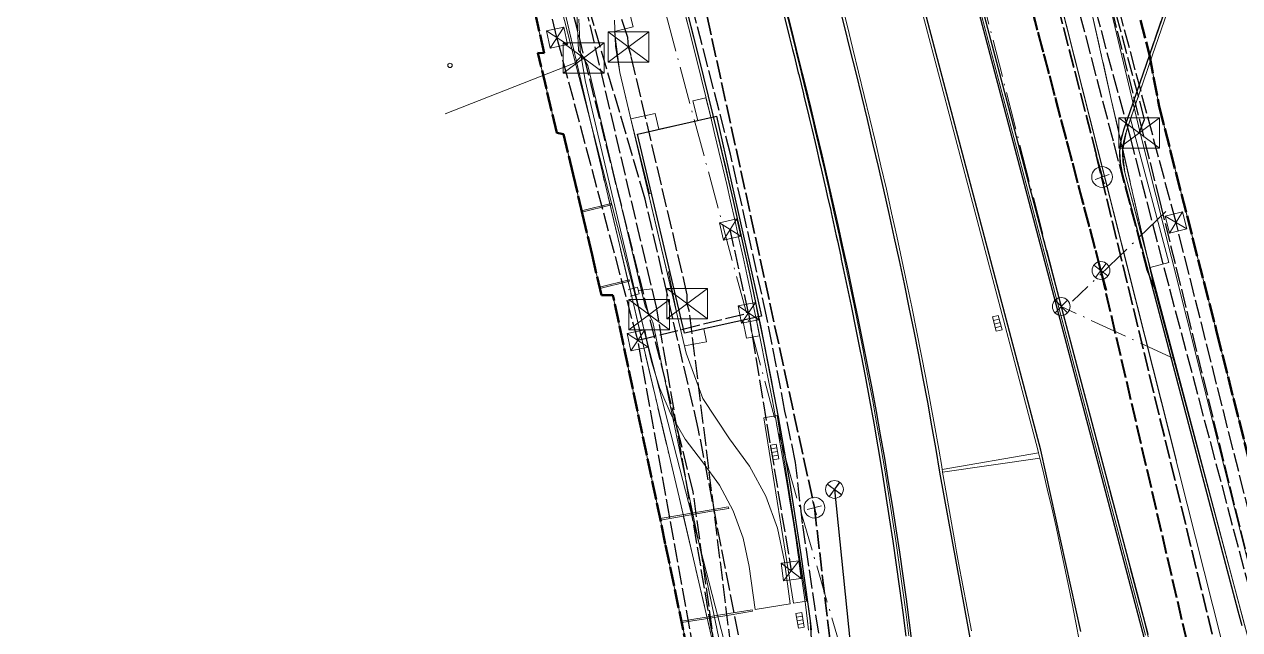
# Model space of a CAD drawing. Header units: metres. Extents: x 105014 to 106600, y 111320 to 118425.
# Drawn here: x 105344.3 to 105426.3, y 112615.3 to 112656.1 of the extents above; entities that cross this region are included whole.
import ezdxf

# ---------------------------------------------------------------- set-up
doc = ezdxf.new("R2010")
doc.units = ezdxf.units.M
doc.linetypes.add('DASHDOT', pattern=[3.556, 2.54, -0.508, 0, -0.508])
doc.linetypes.add('DASHED', pattern=[1.524, 1.27, -0.254])
for name, color, linetype, lineweight in [('00-BASE-LIMITE', 7, 'DASHED', 50), ('00-BASE-UE', 42, 'DASHED', 25), ('10-PAV-CALZADA-BRT', 12, 'CONTINUOUS', 30), ('10-PAV-CALZADA-MIXTA', 8, 'CONTINUOUS', 30), ('10-PAV-CICLORUTA', 76, 'CONTINUOUS', 18), ('10-PAV-PARADERO', 30, 'CONTINUOUS', 30), ('10-PAV-SARDINEL', 252, 'CONTINUOUS', 13), ('20-EP-ZONA-DURA', 253, 'CONTINUOUS', 13), ('20-EP-ZONA-VERDE', 84, 'CONTINUOUS', 13), ('30-RED-ENEL-NODOS', 11, 'CONTINUOUS', 13), ('30-RED-ENEL-PROY', 1, 'DASHED', 25), ('30-RED-ETB-CAMARA', 151, 'CONTINUOUS', 13), ('30-RED-ETB-EXIST', 145, 'CONTINUOUS', 13), ('30-RED-ETB-PROY', 5, 'DASHED', 25), ('30-RED-MOVISTAR-PROY', 4, 'DASHED', 25), ('30-RED-VANTI-EXIST', 52, 'CONTINUOUS', 13), ('30-RED-VANTI-PROY', 2, 'DASHED', 25), ('30-RED-VANTI-RETIRO', 8, 'DASHDOT', 13), ('35-RH-ACUE-DOMICILIARIA', 152, 'CONTINUOUS', 9), ('35-RH-ACUE-MENOR-EXIST', 151, 'CONTINUOUS', 13), ('35-RH-ACUE-MENOR-PROY', 5, 'DASHED', 25), ('35-RH-PLUV-COLECTOR', 96, 'CONTINUOUS', 30), ('35-RH-PLUV-INTERCEPTOR', 3, 'DASHED', 40), ('35-RH-PLUV-NODOS', 94, 'CONTINUOUS', 13), ('35-RH-PLUV-RETIRO', 8, 'DASHDOT', 13), ('35-RH-SUDS-ZONAS', 92, 'CONTINUOUS', 20), ('36-RH-SAN-COLECTOR-PROY', 6, 'DASHED', 35), ('36-RH-SAN-POZOS', 216, 'CONTINUOUS', 13)]:
    doc.layers.add(name, color=color, linetype=linetype, lineweight=lineweight)

# ---------------------------------------------------------------- blocks, each defined once
blk = doc.blocks.new('CAM_ETB_T_13')
for p, q in [((-1.375, -1.025), (1.375, 1.025)), ((-1.375, 1.025), (1.375, -1.025))]:
    blk.add_line(p, q)
blk.add_lwpolyline([(-1.375, -1.025), (1.375, -1.025), (1.375, 1.025), (-1.375, 1.025)], close=True)
blk = doc.blocks.new('CAJA_ENEL')
for p, q in [((-0.6, -0.6), (0.6, 0.6)), ((-0.6, 0.6), (0.6, -0.6))]:
    blk.add_line(p, q)
blk.add_lwpolyline([(-0.6, -0.6), (0.6, -0.6), (0.6, 0.6), (-0.6, 0.6)], close=True)
blk = doc.blocks.new('POSTE')
blk.add_circle((0, 0), 0.15)
blk = doc.blocks.new('POZO_SAN')
for p, q in [((-0.5, 0), (0.5, 0)), ((0, -0.5), (0, 0.5))]:
    blk.add_line(p, q)
blk.add_circle((0, 0), 0.7)
blk = doc.blocks.new('POZO_PLUV')
for p, q in [((-0.42, -0.42), (0.42, 0.42)), ((-0.42, 0.42), (0.42, -0.42))]:
    blk.add_line(p, q)
blk.add_circle((0, 0), 0.6)
blk = doc.blocks.new('SUMIDERO')
for p, q in [((-0.25, -0.2), (-0.25, 0.2)), ((0, -0.2), (0, 0.2)), ((0.25, -0.2), (0.25, 0.2))]:
    blk.add_line(p, q)
blk.add_lwpolyline([(-0.5, -0.2), (0.5, -0.2), (0.5, 0.2), (-0.5, 0.2)], close=True)

msp = doc.modelspace()

# ---------------------------------------------------------------- linework, layer by layer
at = {"layer": '00-BASE-LIMITE'}
for points in [[(105389.3899, 112612.2663), (105387.5629, 112621.0677), (105384.0273, 112637.8435), (105383.2527, 112637.8425), (105382.6141, 112640.5563), (105381.9753, 112643.2701), (105381.3365, 112645.9839), (105380.6979, 112648.6979), (105380.2445, 112648.7891), (105378.9579, 112654.1815), (105379.3935, 112654.1655), (105378.6749, 112657.2939), (105378.3051, 112657.5087), (105375.7149, 112658.1669), (105373.1335, 112675.3383), (105372.7837, 112677.4355), (105372.3287, 112677.5565), (105368.7619, 112699.3103), (105354.4515, 112753.3585)], [(105402.0385, 112725.0969), (105406.1547, 112708.9561), (105408.5047, 112699.7427), (105412.3437, 112684.6247), (105413.5307, 112680.0041), (105420.2405, 112654.0493), (105420.8913, 112650.5647), (105424.7949, 112635.2853), (105427.3641, 112625.1033), (105428.6407, 112619.9861), (105431.3021, 112609.3937)]]:
    msp.add_lwpolyline(points, dxfattribs=at)
at = {"layer": '00-BASE-UE'}
for points in [[(105389.3899, 112612.2663), (105387.5629, 112621.0677), (105384.0273, 112637.8435), (105383.2527, 112637.8425), (105382.6141, 112640.5563), (105381.9753, 112643.2701), (105381.3365, 112645.9839), (105380.6979, 112648.6979), (105380.2445, 112648.7891), (105378.9579, 112654.1815), (105379.3935, 112654.1655), (105378.6749, 112657.2939), (105378.3051, 112657.5087), (105375.7149, 112658.1669), (105373.1335, 112675.3383), (105372.7837, 112677.4355), (105372.3287, 112677.5565), (105368.7619, 112699.3103), (105357.0915, 112743.3877)], [(105402.0385, 112725.0969), (105406.1547, 112708.9561), (105408.5047, 112699.7427), (105412.3437, 112684.6247), (105413.5307, 112680.0041), (105414.3527, 112679.5505), (105419.0987, 112676.9315), (105416.3431, 112672.1703), (105415.4249, 112672.6771), (105418.1527, 112662.1255), (105422.5047, 112660.6275), (105420.2407, 112654.0493), (105420.8913, 112650.5647), (105424.7949, 112635.2853), (105427.3641, 112625.1033), (105428.6407, 112619.9861), (105431.3021, 112609.3937)]]:
    msp.add_lwpolyline(points, dxfattribs=at)
at = {"layer": '10-PAV-CALZADA-BRT'}
for points in [[(105369.4269, 112805.6577), (105420.4073, 112612.7045)], [(105415.596, 112615.1337), (105412.9105, 112627.3773), (105366.4429, 112803.2507)], [(105399.2377, 112657.5671), (105399.6341, 112655.9919), (105400.0267, 112654.4155), (105400.4151, 112652.8383), (105400.7993, 112651.2599), (105401.1787, 112649.6805), (105401.5531, 112648.0997), (105401.9221, 112646.5179), (105402.2855, 112644.9345), (105402.6429, 112643.3499), (105402.9941, 112641.7639), (105403.3387, 112640.1765), (105403.6763, 112638.5875), (105404.0067, 112636.9971), (105404.3295, 112635.4051), (105404.6445, 112633.8115), (105404.9511, 112632.2163), (105405.2493, 112630.6195), (105405.5385, 112629.0209), (105405.8187, 112627.4209), (105406.0755, 112625.9003), (105408.3276, 112613.6162)], [(105404.2533, 112614.1269), (105404.0471, 112615.7209), (105403.8333, 112617.3135), (105403.6113, 112618.9041), (105403.3809, 112620.4927), (105403.1419, 112622.0795), (105402.8937, 112623.6641), (105402.6363, 112625.2467), (105402.3693, 112626.8277), (105402.0927, 112628.4075), (105401.8069, 112629.9867), (105401.5123, 112631.5647), (105401.2091, 112633.1417), (105400.8977, 112634.7181), (105400.5781, 112636.2933), (105400.2511, 112637.8679), (105399.9167, 112639.4415), (105399.5753, 112641.0145), (105399.2273, 112642.5865), (105398.8727, 112644.1579), (105398.5123, 112645.7287), (105398.1459, 112647.2989), (105397.7741, 112648.8683), (105397.3973, 112650.4373), (105397.0155, 112652.0059), (105396.6293, 112653.5741), (105396.2389, 112655.1421), (105395.8445, 112656.7095)]]:
    msp.add_lwpolyline(points, dxfattribs=at)
at = {"layer": '10-PAV-CALZADA-MIXTA'}
for points in [[(105420.1563, 112614.9473), (105389.7224, 112729.9788)], [(105397.4443, 112614.2285), (105397.3625, 112615.8631), (105396.7353, 112620.3368), (105396.0067, 112624.9854), (105395.1957, 112629.6183), (105394.2339, 112634.6085), (105393.2795, 112639.1847), (105392.1589, 112644.2203), (105391.1077, 112648.7019), (105389.8537, 112653.8285), (105388.7745, 112658.0989), (105387.3907, 112663.4467), (105386.5473, 112666.6551), (105384.8423, 112673.0919), (105374.5137, 112711.9853)], [(105422.5047, 112660.6275), (105420.2406, 112654.0493), (105418.4937, 112648.9739), (105418.3058, 112648.2612), (105418.2247, 112647.5287), (105418.2522, 112646.7922), (105418.3877, 112646.0677), (105426.1985, 112616.5457), (105426.4627, 112615.5467)], [(105395.5675, 112656.7401), (105395.7618, 112655.9663), (105395.9274, 112655.303), (105396.1516, 112654.4013), (105396.2486, 112654.009), (105396.5374, 112652.8351), (105396.567, 112652.7143), (105396.8823, 112651.4189), (105396.9188, 112651.2681), (105397.1944, 112650.1226), (105397.2956, 112649.6998), (105397.4648, 112648.9877), (105397.6675, 112648.1304), (105397.7328, 112647.8523), (105397.9978, 112646.7161), (105398.0341, 112646.5596), (105398.2596, 112645.5791), (105398.3949, 112644.9876), (105398.4924, 112644.5576), (105398.7227, 112643.5357), (105398.7499, 112643.4144), (105399.0986, 112641.8396), (105399.175, 112641.4897), (105399.3974, 112640.466), (105399.441, 112640.2634), (105399.7757, 112638.6855), (105400.1045, 112637.1066), (105400.4251, 112635.5258), (105400.7379, 112633.9436), (105400.7717, 112633.7698), (105401.0425, 112632.3596), (105401.3381, 112630.7741), (105401.6253, 112629.1871), (105401.9037, 112627.5983), (105402.1723, 112626.0079), (105402.4315, 112624.4159), (105402.6811, 112622.8225), (105402.9217, 112621.2277), (105403.1533, 112619.6315), (105403.3763, 112618.0341), (105403.5913, 112616.4355), (105403.7981, 112614.8359)]]:
    msp.add_lwpolyline(points, dxfattribs=at)
at = {"layer": '10-PAV-CICLORUTA'}
msp.add_lwpolyline([(105384.1252, 112656.3961), (105384.1938, 112654.6182), (105384.4907, 112652.8641), (105388.9705, 112633.9135), (105390.0885, 112630.8546), (105391.8923, 112628.1429), (105393.2536, 112626.2921), (105394.3394, 112624.2674), (105395.128, 112622.1095), (105395.6033, 112619.8615), (105395.9959, 112617.0171), (105393.6265, 112616.6371), (105393.2259, 112619.5325), (105392.8209, 112621.4476), (105392.1491, 112623.2857), (105391.224, 112625.0104), (105390.0643, 112626.5869), (105388.9114, 112628.116), (105387.9471, 112629.7704), (105387.1847, 112631.5271), (105386.6349, 112633.3613), (105382.1551, 112652.3121), (105381.8066, 112654.3714), (105381.726, 112656.4586)], dxfattribs=at)
at = {"layer": '10-PAV-PARADERO'}
msp.add_lwpolyline([(105385.6771, 112648.6985), (105391.0202, 112649.9041), (105394.0641, 112636.4274), (105388.8538, 112635.2615), (105385.6771, 112648.6985)], close=True, dxfattribs=at)
at = {"layer": '10-PAV-SARDINEL'}
for points in [[(105420.4073, 112612.7045), (105369.4313, 112805.6409)], [(105389.5291, 112729.9276), (105419.963, 112614.8961)], [(105419.963, 112614.8961), (105389.5291, 112729.9276)], [(105389.7224, 112729.9788), (105420.1563, 112614.9473)], [(105426.4627, 112615.5467), (105426.1985, 112616.5457), (105418.3877, 112646.0677), (105418.3411, 112646.2588), (105418.3021, 112646.4516), (105418.2708, 112646.6458), (105418.247, 112646.8411), (105418.231, 112647.0371), (105418.2227, 112647.2337), (105418.2221, 112647.4304), (105418.2293, 112647.6269), (105418.2442, 112647.8231), (105418.2668, 112648.0185), (105418.2971, 112648.2128), (105418.3349, 112648.4059), (105418.3804, 112648.5972), (105418.4333, 112648.7867), (105418.4937, 112648.9739), (105420.2406, 112654.0493), (105422.5047, 112660.6275)], [(105422.6938, 112660.5624), (105420.4297, 112653.9842), (105418.6841, 112648.9125), (105418.6829, 112648.9088), (105418.625, 112648.7294), (105418.5743, 112648.548), (105418.5306, 112648.3641), (105418.4942, 112648.1788), (105418.4652, 112647.9926), (105418.4432, 112647.8028), (105418.4291, 112647.6173), (105418.4221, 112647.4262), (105418.4227, 112647.2376), (105418.4307, 112647.0491), (105418.4461, 112646.8611), (105418.4688, 112646.6739), (105418.4989, 112646.4879), (105418.5363, 112646.3027), (105418.5816, 112646.1165), (105426.3919, 112616.5969)], [(105388.7745, 112658.0989), (105389.3175, 112655.9646), (105389.8537, 112653.8285), (105390.1715, 112652.5479), (105390.4864, 112651.2666), (105390.7985, 112649.9846), (105391.1077, 112648.7019), (105391.3748, 112647.5825), (105391.639, 112646.4624), (105391.9004, 112645.3417), (105392.1589, 112644.2203), (105392.445, 112642.9627), (105392.7272, 112641.7043), (105393.0053, 112640.4449), (105393.2795, 112639.1847), (105393.5241, 112638.0419), (105393.7647, 112636.8983), (105394.0013, 112635.7538), (105394.2339, 112634.6085), (105394.4821, 112633.3624), (105394.7251, 112632.1154), (105394.963, 112630.8673), (105395.1957, 112629.6183), (105395.4062, 112628.4614), (105395.6115, 112627.3037), (105395.8117, 112626.145), (105396.0067, 112624.9854), (105396.1966, 112623.8245), (105396.3813, 112622.6627), (105396.5609, 112621.5002), (105396.7353, 112620.3368), (105396.8982, 112619.2192), (105397.0571, 112618.1011), (105397.2118, 112616.9824), (105397.3625, 112615.8631), (105397.3874, 112615.6598), (105397.408, 112615.4561), (105397.4246, 112615.2519)], [(105397.225, 112615.2384), (105397.2087, 112615.4396), (105397.1886, 112615.6376), (105397.1642, 112615.837), (105397.0137, 112616.9554), (105396.8591, 112618.0734), (105396.7003, 112619.1905), (105396.5375, 112620.3075), (105396.3632, 112621.4701), (105396.1838, 112622.6318), (105395.9992, 112623.7927), (105395.8094, 112624.9527), (105395.6145, 112626.1114), (105395.4145, 112627.2692), (105395.2093, 112628.4261), (105394.999, 112629.5821), (105394.7665, 112630.8303), (105394.5287, 112632.0775), (105394.2859, 112633.3238), (105394.0379, 112634.5691), (105393.8054, 112635.7137), (105393.5689, 112636.8575), (105393.3285, 112638.0004), (105393.084, 112639.1425), (105392.81, 112640.4021), (105392.532, 112641.6608), (105392.25, 112642.9187), (105391.964, 112644.1757), (105391.7056, 112645.2966), (105391.4443, 112646.4168), (105391.1802, 112647.5364), (105390.9133, 112648.6553), (105390.6041, 112649.9375), (105390.2922, 112651.2191), (105389.9773, 112652.5), (105389.6597, 112653.7801), (105389.1236, 112655.9156), (105388.5808, 112658.0493)], [(105403.7981, 112614.8359), (105403.5913, 112616.4355), (105403.3763, 112618.0341), (105403.1533, 112619.6315), (105402.9217, 112621.2277), (105402.6811, 112622.8225), (105402.4315, 112624.4159), (105402.1723, 112626.0079), (105401.9037, 112627.5983), (105401.6253, 112629.1871), (105401.3381, 112630.7741), (105401.0425, 112632.3596), (105400.7717, 112633.7698), (105400.7379, 112633.9436), (105400.4251, 112635.5258), (105400.1045, 112637.1066), (105399.7757, 112638.6855), (105399.441, 112640.2634), (105399.3974, 112640.466), (105399.175, 112641.4897), (105399.0986, 112641.8396), (105398.7499, 112643.4144), (105398.7227, 112643.5357), (105398.4924, 112644.5576), (105398.3949, 112644.9876), (105398.2596, 112645.5791), (105398.0341, 112646.5596), (105397.9978, 112646.7161), (105397.7328, 112647.8523), (105397.6675, 112648.1304), (105397.4648, 112648.9877), (105397.2956, 112649.6998), (105397.1944, 112650.1226), (105396.9188, 112651.2681), (105396.8823, 112651.4189), (105396.567, 112652.7143), (105396.5374, 112652.8351), (105396.2486, 112654.009), (105396.1516, 112654.4013), (105395.9274, 112655.303), (105395.7618, 112655.9663), (105395.5675, 112656.7401)], [(105403.9965, 112614.8611), (105403.7896, 112616.4617), (105403.5745, 112618.0613), (105403.3513, 112619.6597), (105403.1196, 112621.257), (105402.8788, 112622.8529), (105402.629, 112624.4475), (105402.3696, 112626.0406), (105402.1008, 112627.6322), (105401.8222, 112629.222), (105401.5348, 112630.8103), (105401.239, 112632.3968), (105400.9681, 112633.8078), (105400.9342, 112633.9821), (105400.6212, 112635.5651), (105400.3004, 112637.1469), (105399.9714, 112638.7267), (105399.6366, 112640.3052), (105399.5929, 112640.5083), (105399.3704, 112641.5323), (105399.294, 112641.8826), (105398.9452, 112643.4579), (105398.9179, 112643.5796), (105398.6875, 112644.6017), (105398.5899, 112645.032), (105398.4546, 112645.6238), (105398.229, 112646.6046), (105398.1926, 112646.7614), (105397.9276, 112647.8979), (105397.8622, 112648.1763), (105397.6594, 112649.0338), (105397.4902, 112649.7462), (105397.3889, 112650.1693), (105397.1133, 112651.315), (105397.0767, 112651.4661), (105396.7613, 112652.7618), (105396.7317, 112652.8828), (105396.4428, 112654.0569), (105396.3458, 112654.4495), (105396.1215, 112655.3514), (105395.9558, 112656.0149), (105395.7648, 112656.7749)], [(105395.7648, 112656.7749), (105395.9558, 112656.0149), (105396.1215, 112655.3514), (105396.3458, 112654.4495), (105396.4428, 112654.0569), (105396.7317, 112652.8828), (105396.7613, 112652.7618), (105397.0767, 112651.4661), (105397.1133, 112651.315), (105397.3889, 112650.1693), (105397.4902, 112649.7462), (105397.6594, 112649.0338), (105397.8622, 112648.1763), (105397.9276, 112647.8979), (105398.1926, 112646.7614), (105398.229, 112646.6046), (105398.4546, 112645.6238), (105398.5899, 112645.032), (105398.6875, 112644.6017), (105398.9179, 112643.5796), (105398.9452, 112643.4579), (105399.294, 112641.8826), (105399.3704, 112641.5323), (105399.5929, 112640.5083), (105399.6366, 112640.3052), (105399.9714, 112638.7267), (105400.3004, 112637.1469), (105400.6212, 112635.5651), (105400.9342, 112633.9821), (105400.9681, 112633.8078), (105401.239, 112632.3968), (105401.5348, 112630.8103), (105401.8222, 112629.222), (105402.1008, 112627.6322), (105402.3696, 112626.0406), (105402.629, 112624.4475), (105402.8788, 112622.8529), (105403.1196, 112621.257), (105403.3513, 112619.6597), (105403.5745, 112618.0613), (105403.7896, 112616.4617), (105403.9965, 112614.8611)], [(105395.8445, 112656.7095), (105396.2389, 112655.1421), (105396.6293, 112653.5741), (105397.0155, 112652.0059), (105397.3973, 112650.4373), (105397.7741, 112648.8683), (105398.1459, 112647.2989), (105398.5123, 112645.7287), (105398.8727, 112644.1579), (105399.2273, 112642.5865), (105399.5753, 112641.0145), (105399.9167, 112639.4415), (105400.2511, 112637.8679), (105400.5781, 112636.2933), (105400.8977, 112634.7181), (105401.2091, 112633.1417), (105401.5123, 112631.5647), (105401.8069, 112629.9867), (105402.0927, 112628.4075), (105402.3693, 112626.8277), (105402.6363, 112625.2467), (105402.8937, 112623.6641), (105403.1419, 112622.0795), (105403.3809, 112620.4927), (105403.6113, 112618.9041), (105403.8333, 112617.3135), (105404.0471, 112615.7209), (105404.2533, 112614.1269)]]:
    msp.add_lwpolyline(points, dxfattribs=at)
at = {"layer": '20-EP-ZONA-DURA'}
for points in [[(105388.9727, 112656.5079), (105389.1236, 112655.9156), (105389.6597, 112653.7801), (105389.9773, 112652.5), (105390.2922, 112651.2191), (105390.6031, 112649.9373), (105390.2953, 112651.1579), (105389.4225, 112650.9373), (105389.7548, 112649.6186), (105387.1315, 112649.0267), (105386.8799, 112650.0999), (105385.2407, 112649.7301), (105386.4879, 112644.6629), (105386.6235, 112644.6955), (105387.8667, 112639.437), (105387.7777, 112639.4149), (105388.3116, 112636.7011), (105384.4907, 112652.8641), (105384.1276, 112655.6118), (105385.4029, 112655.9397), (105384.525, 112659.3537)], [(105389.3899, 112612.2663), (105388.6669, 112615.7493), (105391.8627, 112616.2561), (105393.4437, 112616.5067), (105393.4279, 112616.6055), (105391.8469, 112616.3549), (105388.6465, 112615.8475), (105387.5629, 112621.0677), (105387.2277, 112622.6581), (105390.8133, 112623.2781), (105391.8551, 112623.4435), (105391.8037, 112623.5509), (105390.7963, 112623.3767), (105387.2071, 112622.7561), (105384.0273, 112637.8435), (105383.2527, 112637.8425), (105383.1509, 112638.2751), (105385.1509, 112638.7681), (105385.1279, 112638.8651), (105383.1281, 112638.3719), (105382.6141, 112640.5563), (105381.9753, 112643.2701), (105381.9367, 112643.4341), (105383.9325, 112643.9261), (105383.9085, 112644.0233), (105381.9138, 112643.5313), (105381.3365, 112645.9839), (105380.6979, 112648.6979), (105380.2445, 112648.7891), (105378.9579, 112654.1815), (105379.3935, 112654.1655), (105378.6749, 112657.2939)], [(105381.726, 112656.4586), (105381.8066, 112654.3715), (105382.1551, 112652.3121), (105386.6349, 112633.3613), (105387.1847, 112631.527), (105387.9471, 112629.7704), (105388.9114, 112628.116), (105390.0643, 112626.5869), (105391.2241, 112625.0104), (105392.1491, 112623.2856), (105392.8209, 112621.4473), (105393.2259, 112619.5325), (105393.6265, 112616.6371), (105395.9959, 112617.0171), (105395.6033, 112619.8615), (105395.128, 112622.1094), (105394.3395, 112624.2674), (105393.2536, 112626.2921), (105391.8923, 112628.1429), (105390.0885, 112630.8546), (105388.9705, 112633.9135), (105388.8538, 112634.4072), (105390.3403, 112634.6927), (105390.1564, 112635.553), (105392.79, 112636.1423), (105393.0419, 112634.9305), (105393.9267, 112635.0967), (105393.6685, 112636.3389), (105393.6758, 112636.3405), (105393.8054, 112635.7137), (105394.0379, 112634.5691), (105394.2859, 112633.3238), (105394.5287, 112632.0775), (105394.7665, 112630.8303), (105394.999, 112629.5821), (105395.2093, 112628.4261), (105395.4145, 112627.2692), (105395.6145, 112626.1114), (105395.8094, 112624.9527), (105395.9992, 112623.7927), (105396.1838, 112622.6318), (105396.3632, 112621.4701), (105396.5375, 112620.3075), (105396.7003, 112619.1905), (105396.8591, 112618.0734), (105397.0137, 112616.9554), (105397.1642, 112615.837), (105397.1886, 112615.6376), (105397.2087, 112615.4396), (105397.225, 112615.2384)], [(105426.9205, 112614.5974), (105426.6561, 112615.5978), (105426.3919, 112616.5969), (105420.2799, 112639.6977), (105421.5367, 112640.0301), (105418.9683, 112649.7383), (105420.3149, 112653.6507), (105420.8913, 112650.5647), (105424.7949, 112635.2853), (105427.3641, 112625.1033), (105428.6407, 112619.9861), (105431.3021, 112609.3937)], [(105408.2237, 112615.1864), (105407.9289, 112616.7187), (105407.6394, 112618.2521), (105407.3554, 112619.7865), (105407.222, 112620.5211), (105407.0766, 112621.3218), (105406.8033, 112622.8582), (105406.5353, 112624.3955), (105406.2815, 112625.8824), (105412.8383, 112626.8343), (105413.0317, 112626.0487), (105413.3392, 112624.7667), (105413.6391, 112623.4828), (105413.9312, 112622.1972), (105414.2156, 112620.9098), (105414.4922, 112619.6207), (105414.7612, 112618.33), (105415.0223, 112617.0377), (105415.2758, 112615.7439), (105415.5214, 112614.4486)]]:
    msp.add_lwpolyline(points, dxfattribs=at)
msp.add_lwpolyline([(105412.8383, 112626.8343), (105406.2815, 112625.8824), (105406.2727, 112625.9338), (105406.2491, 112626.0735), (105412.7492, 112627.1961), (105412.8383, 112626.8343)], close=True, dxfattribs=at)
at = {"layer": '20-EP-ZONA-VERDE'}
msp.add_lwpolyline([(105368.1365, 112796.0573), (105412.7001, 112627.3907), (105412.7001, 112627.3907), (105412.7513, 112627.1965), (105406.2491, 112626.0735), (105406.2157, 112626.2709), (105406.0157, 112627.4549), (105405.7355, 112629.0561), (105405.4459, 112630.6557), (105405.1477, 112632.2535), (105404.8407, 112633.8497), (105404.5257, 112635.4443), (105404.2027, 112637.0373), (105403.8721, 112638.6287), (105403.5343, 112640.2185), (105403.1895, 112641.8067), (105402.8381, 112643.3937), (105402.4805, 112644.9789), (105402.1169, 112646.5629), (105401.7477, 112648.1455), (105401.3733, 112649.7269), (105400.9937, 112651.3069), (105400.6095, 112652.8859), (105400.2209, 112654.4637), (105399.8281, 112656.0403), (105399.4317, 112657.6161)], dxfattribs=at)
for points in [[(105421.5367, 112640.0301), (105420.2799, 112639.6977), (105418.5811, 112646.1189), (105418.4246, 112647.5212), (105418.6827, 112648.9087), (105418.9683, 112649.7383), (105421.5367, 112640.0301)], [(105383.9325, 112643.9261), (105381.9377, 112643.4343), (105381.9139, 112643.5313), (105383.9085, 112644.0233), (105383.9325, 112643.9261)], [(105385.1509, 112638.7681), (105383.1509, 112638.2751), (105383.1281, 112638.3719), (105385.1279, 112638.8651), (105385.1509, 112638.7681)], [(105391.8551, 112623.4435), (105390.8133, 112623.2781), (105387.2277, 112622.6581), (105387.2071, 112622.7561), (105390.7963, 112623.3767), (105391.8037, 112623.5509), (105391.8551, 112623.4435)], [(105393.4437, 112616.5067), (105391.8627, 112616.2561), (105388.6669, 112615.7493), (105388.6465, 112615.8475), (105391.8469, 112616.3549), (105393.4279, 112616.6055), (105393.4437, 112616.5067)]]:
    msp.add_lwpolyline(points, close=True, dxfattribs=at)
at = {"layer": '30-RED-ENEL-PROY'}
for points in [[(105422.0303, 112642.7383), (105415.4631, 112667.3123)], [(105380.2491, 112655.2071), (105377.9089, 112665.1713)], [(105385.7033, 112634.7877), (105380.2491, 112655.2071)], [(105427.3753, 112621.4945), (105422.0303, 112642.7383)], [(105393.1773, 112636.6429), (105391.9425, 112642.2653)], [(105385.7033, 112634.7877), (105393.1773, 112636.6429)], [(105393.1773, 112636.6429), (105396.0563, 112619.2319)], [(105390.5555, 112607.8219), (105385.7033, 112634.7877)]]:
    msp.add_lwpolyline(points, dxfattribs=at)
at = {"layer": '30-RED-ETB-EXIST'}
for points in [[(105382.053, 112653.842), (105381.705, 112654.343), (105381.133, 112666.755), (105380.709, 112667.083), (105380.794, 112667.193)], [(105419.549, 112648.776), (105419.616, 112648.792), (105417.113, 112659.278), (105416.931, 112659.798)], [(105372.706, 112650.063), (105381.486, 112653.513), (105381.939, 112654.006), (105382.036, 112653.832)], [(105386.464, 112636.523), (105386.673, 112636.103), (105386.197, 112637.089), (105382.322, 112653.32), (105382.036, 112653.832)], [(105433.364, 112594.123), (105419.62, 112648.777), (105419.616, 112648.792), (105419.549, 112648.776)], [(105392.51, 112608.671), (105392.332, 112609.214), (105386.716, 112636.014), (105386.673, 112636.103), (105386.464, 112636.523)]]:
    msp.add_lwpolyline(points, dxfattribs=at)
at = {"layer": '30-RED-ETB-PROY'}
for points in [[(105385.072, 112654.582), (105385.028, 112655.228), (105381.212, 112666.5), (105380.794, 112667.193)], [(105419.549, 112648.776), (105419.909, 112649.69), (105417.171, 112659.863), (105416.931, 112659.798)], [(105389.045, 112637.251), (105389.048, 112637.866), (105385.254, 112653.99), (105385.072, 112654.582)], [(105392.515, 112608.673), (105392.559, 112609.513), (105389.189, 112636.699), (105389.045, 112637.251)]]:
    msp.add_lwpolyline(points, dxfattribs=at)
at = {"layer": '30-RED-MOVISTAR-PROY'}
for points in [[(105404.7437, 112708.8721), (105420.9371, 112644.1558)], [(105394.0693, 112591.1717), (105389.4397, 112624.5913), (105376.8583, 112674.7729)], [(105420.9371, 112644.1558), (105430.5873, 112604.8542)]]:
    msp.add_lwpolyline(points, dxfattribs=at)
at = {"layer": '30-RED-VANTI-EXIST'}
for points in [[(105378.8663, 112608.0453), (105387.8069, 112606.3879), (105391.8507, 112609.7327), (105388.4873, 112624.2081), (105383.3159, 112646.0991), (105379.6027, 112661.9583), (105374.3863, 112684.1361), (105369.6475, 112705.2255)], [(105420.5569, 112638.3629), (105417.6641, 112651.0447), (105411.5139, 112678.5257), (105407.8752, 112694.462)], [(105429.2079, 112606.0707), (105427.9309, 112610.8285), (105422.7087, 112630.3311), (105420.5569, 112638.3629)]]:
    msp.add_lwpolyline(points, dxfattribs=at)
at = {"layer": '30-RED-VANTI-PROY'}
for points in [[(105388.9567, 112605.221), (105393.9601, 112607.4285), (105389.7879, 112628.8475), (105386.2041, 112644.3063), (105381.0407, 112661.8447), (105379.4955, 112667.9327), (105380.4471, 112668.2523), (105376.7711, 112680.9127), (105374.9239, 112685.0027), (105371.4113, 112699.1725), (105368.2701, 112711.4697), (105344.2989, 112711.7763)], [(105420.5569, 112638.3629), (105420.0837, 112639.5121), (105417.8071, 112648.2173), (105414.9313, 112659.1733), (105414.7105, 112660.3609), (105411.6419, 112671.9089), (105409.2327, 112680.9767), (105408.1595, 112684.8901), (105407.1987, 112688.5167), (105408.7801, 112688.9673), (105407.5279, 112694.3875)], [(105398.9957, 112605.027), (105398.1385, 112613.5123), (105396.8273, 112622.4291), (105396.3473, 112626.5551), (105395.6389, 112630.0133), (105394.3987, 112636.4189), (105391.9631, 112647.3363), (105383.4161, 112680.4331), (105382.0465, 112685.8397), (105381.9631, 112686.1503)]]:
    msp.add_lwpolyline(points, dxfattribs=at)
at = {"layer": '30-RED-VANTI-RETIRO'}
for points in [[(105378.8663, 112608.0453), (105387.8069, 112606.3879), (105391.8507, 112609.7327), (105388.4873, 112624.2081), (105383.3159, 112646.0991), (105379.6027, 112661.9583), (105374.3863, 112684.1361), (105369.6475, 112705.2255)], [(105420.5569, 112638.3629), (105417.6641, 112651.0447), (105411.5139, 112678.5257), (105407.8752, 112694.462)]]:
    msp.add_lwpolyline(points, dxfattribs=at)
at = {"layer": '35-RH-ACUE-DOMICILIARIA'}
for points in [[(105385.0627, 112638.1958), (105385.6771, 112638.375), (105385.8055, 112637.9346), (105385.1911, 112637.7555)], [(105385.7413, 112638.1548), (105386.6747, 112638.2501)]]:
    msp.add_lwpolyline(points, dxfattribs=at)
at = {"layer": '35-RH-ACUE-MENOR-EXIST'}
for points in [[(105400.8118, 112710.7836), (105427.99, 112603.16)], [(105400.8118, 112710.7836), (105422.059, 112626.6462)], [(105400.8118, 112710.7836), (105427.99, 112603.16)], [(105400.8118, 112710.7836), (105422.059, 112626.6462)], [(105377.3653, 112669.5964), (105394.13, 112604.43)]]:
    msp.add_lwpolyline(points, dxfattribs=at)
at = {"layer": '35-RH-ACUE-MENOR-PROY'}
for points in [[(105399.2767, 112728.4609), (105410.5995, 112682.2575), (105415.7658, 112660.094), (105418.9178, 112648.5512), (105421.5892, 112638.264), (105429.5184, 112608.4388), (105430.6204, 112604.2971), (105431.19, 112602.1617), (105434.1838, 112590.9043), (105434.4311, 112588.9437), (105436.993, 112568.6972), (105438.9787, 112552.8903), (105439.3505, 112549.9408), (105439.1756, 112539.5811), (105441.0873, 112532.3053), (105441.5126, 112526.9139), (105443.2499, 112504.8526), (105443.757, 112488.3428), (105444.1848, 112474.5592), (105445.8461, 112448.3893)], [(105403.0638, 112451.8022), (105402.391, 112458.99), (105402.1558, 112465.2598), (105403.3644, 112473.1563), (105401.0202, 112506.4932), (105401.6796, 112514.7038), (105400.01, 112532.9105), (105396.669, 112578.5867), (105396.1671, 112585.4477), (105393.335, 112590.8122), (105393.0405, 112593.968), (105391.8703, 112606.5091), (105391.4922, 112610.5612), (105386.9627, 112637.0243), (105381.4929, 112660.3032), (105377.6331, 112675.163), (105370.691, 112701.8888), (105366.544, 112717.8541)]]:
    msp.add_lwpolyline(points, dxfattribs=at)
at = {"layer": '35-RH-PLUV-COLECTOR'}
msp.add_lwpolyline([(105398.9786, 112624.7271), (105401.83, 112596.71)], dxfattribs=at)
at = {"layer": '35-RH-PLUV-INTERCEPTOR'}
for points in [[(105417.3289, 112638.1433), (105407.7237, 112674.5474)], [(105416.9652, 112639.4985), (105407.7237, 112674.5474)], [(105432.4202, 112572.8773), (105416.9652, 112639.4985)], [(105432.4202, 112572.8773), (105416.9652, 112639.4985)]]:
    msp.add_lwpolyline(points, dxfattribs=at)
at = {"layer": '35-RH-PLUV-RETIRO'}
for points in [[(105395.8897, 112626.0572), (105385.4752, 112664.6562), (105357.5654, 112761.4292)], [(105396.9799, 112704.6254), (105414.2869, 112637.0705)], [(105421.3527, 112643.4759), (105415.0555, 112637.4334)], [(105414.2869, 112637.0705), (105431.2659, 112572.6146)], [(105421.9347, 112633.5287), (105414.2869, 112637.0705)], [(105423.0785, 112532.8965), (105395.8897, 112626.0572)]]:
    msp.add_lwpolyline(points, dxfattribs=at)
at = {"layer": '35-RH-SUDS-ZONAS'}
msp.add_lwpolyline([(105395.1009, 112629.7157), (105394.2156, 112629.5537), (105396.2035, 112617.0596), (105397.0936, 112617.1917), (105395.1009, 112629.7157)], close=True, dxfattribs=at)
at = {"layer": '36-RH-SAN-COLECTOR-PROY'}
for points in [[(105417.0383, 112645.8082), (105401.8114, 112704.7075)], [(105387.1317, 112671.5264), (105397.63, 112623.5)], [(105433.4516, 112577.9311), (105416.573, 112647.5737)], [(105397.63, 112623.5), (105400.19, 112601.45)]]:
    msp.add_lwpolyline(points, dxfattribs=at)

# ---------------------------------------------------------------- block references
at = {"layer": '30-RED-ENEL-NODOS'}
for name, p, rotation in [('CAJA_ENEL', (105380.2489, 112655.2071), 102.6), ('POSTE', (105373.0297, 112653.3348), 103.1), ('CAJA_ENEL', (105422.0304, 112642.7383), 104.2), ('CAJA_ENEL', (105391.9424, 112642.2653), 102.5), ('CAJA_ENEL', (105393.1772, 112636.6428), 100.9), ('CAJA_ENEL', (105385.7032, 112634.7877), 101.5), ('CAJA_ENEL', (105396.0564, 112619.2319), 97)]:
    msp.add_blockref(name, p, dxfattribs=dict(at, rotation=rotation))
at = {"layer": '30-RED-ETB-CAMARA'}
for p in [(105382.053, 112653.842), (105385.072, 112654.582), (105419.549, 112648.776), (105389.045, 112637.251), (105386.464, 112636.523)]:
    msp.add_blockref('CAM_ETB_T_13', p, dxfattribs=at)
at = {"layer": '35-RH-PLUV-NODOS'}
for name, p, rotation in [('POZO_PLUV', (105416.9652, 112639.4985), 278), ('POZO_PLUV', (105416.9652, 112639.4985), 278), ('SUMIDERO', (105409.9667, 112635.9291), 284.6), ('SUMIDERO', (105409.9667, 112635.9291), 284.6), ('SUMIDERO', (105409.9667, 112635.9291), 284.6), ('SUMIDERO', (105394.9355, 112627.2458), 279.4), ('POZO_PLUV', (105398.9786, 112624.7271), 189.4), ('POZO_PLUV', (105398.9786, 112624.7271), 278), ('SUMIDERO', (105396.6569, 112615.8957), 279.4)]:
    msp.add_blockref(name, p, dxfattribs=dict(at, rotation=rotation))
msp.add_blockref('POZO_PLUV', (105414.2869, 112637.0705), dxfattribs=at)
msp.add_blockref('POZO_PLUV', (105414.2869, 112637.0705), dxfattribs=at)
msp.add_blockref('POZO_PLUV', (105414.2869, 112637.0705), dxfattribs=at)
msp.add_blockref('POZO_PLUV', (105414.2869, 112637.0705), dxfattribs=at)
at = {"layer": '36-RH-SAN-POZOS'}
for p, rotation in [((105417.0383, 112645.8082), 290), ((105397.626, 112623.497), 285)]:
    msp.add_blockref('POZO_SAN', p, dxfattribs=dict(at, rotation=rotation))

doc.saveas('drawing.dxf')
